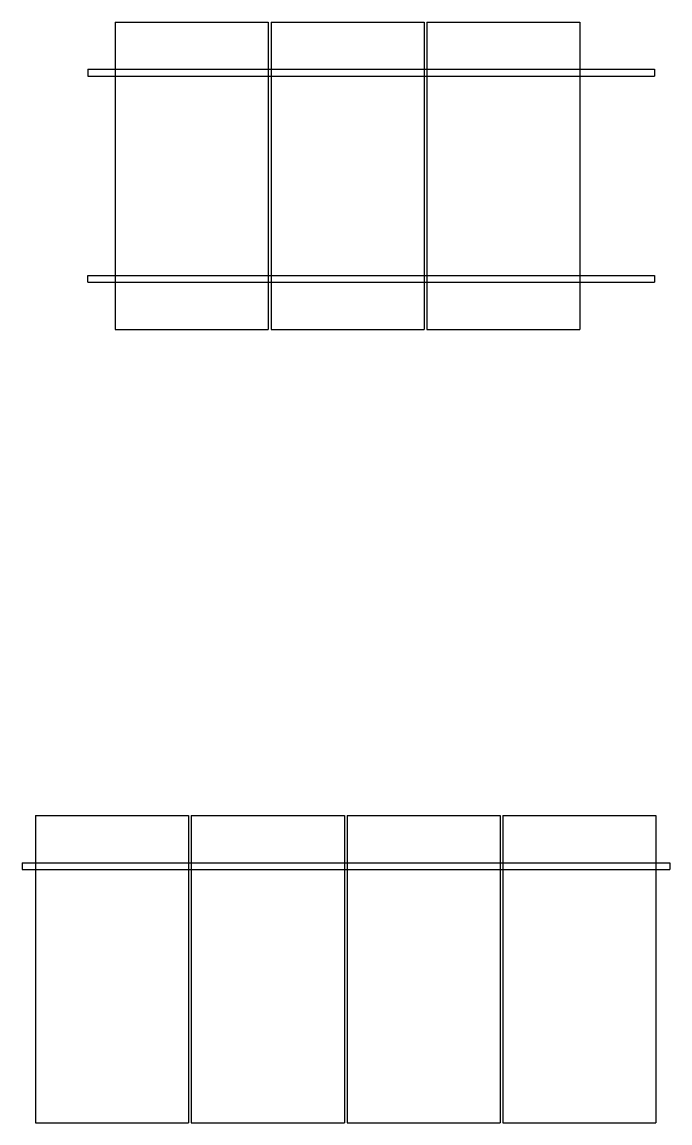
# Model space of a CAD drawing. Header units: millimetres. Extents: x 1998.91 to 2003.71, y 1764.36 to 1772.52.
import ezdxf

# ---------------------------------------------------------------- set-up
doc = ezdxf.new("R2010")
doc.units = ezdxf.units.MM

# ---------------------------------------------------------------- blocks, each defined once
blk = doc.blocks.new('550w_panel')
for p, q in [((1999.6048, 1772.5179), (1999.6048, 1770.2399)), ((1999.6048, 1772.5179), (2000.7388, 1772.5179)), ((1999.6048, 1772.5179), (1999.6048, 1772.2179)), ((2000.7388, 1772.5179), (2000.7388, 1770.2399)), ((1999.6048, 1770.2399), (2000.7388, 1770.2399))]:
    blk.add_line(p, q)

msp = doc.modelspace()

# ---------------------------------------------------------------- linework, layer by layer
for p, q in [((1999.4006, 1772.1679), (2003.6006, 1772.1679)), ((1999.4006, 1772.1679), (1999.4006, 1772.1179)), ((2003.6006, 1772.1679), (2003.599, 1772.1179)), ((1999.4006, 1772.1179), (2003.599, 1772.1179)), ((1999.4006, 1770.5899), (1999.4006, 1770.6399)), ((1999.4006, 1770.6399), (2003.6006, 1770.6399)), ((1999.4006, 1770.5899), (2003.6006, 1770.5899)), ((2000.7388, 1770.5899), (2000.7588, 1770.5899)), ((2003.6006, 1770.6399), (2003.6006, 1770.5899)), ((1998.9142, 1766.2888), (1998.9142, 1766.2388)), ((1998.9142, 1766.2888), (2003.7142, 1766.2888)), ((2003.7142, 1766.2888), (2003.7142, 1766.2388)), ((1998.9142, 1766.2388), (2003.7142, 1766.2388))]:
    msp.add_line(p, q)

# ---------------------------------------------------------------- block references
for p in [(0, 0), (1.154, 0), (2.308, 0), (-0.5906, -5.8791), (0.5634, -5.8791), (1.7174, -5.8791), (2.8714, -5.8791)]:
    msp.add_blockref('550w_panel', p)

doc.saveas('drawing.dxf')
